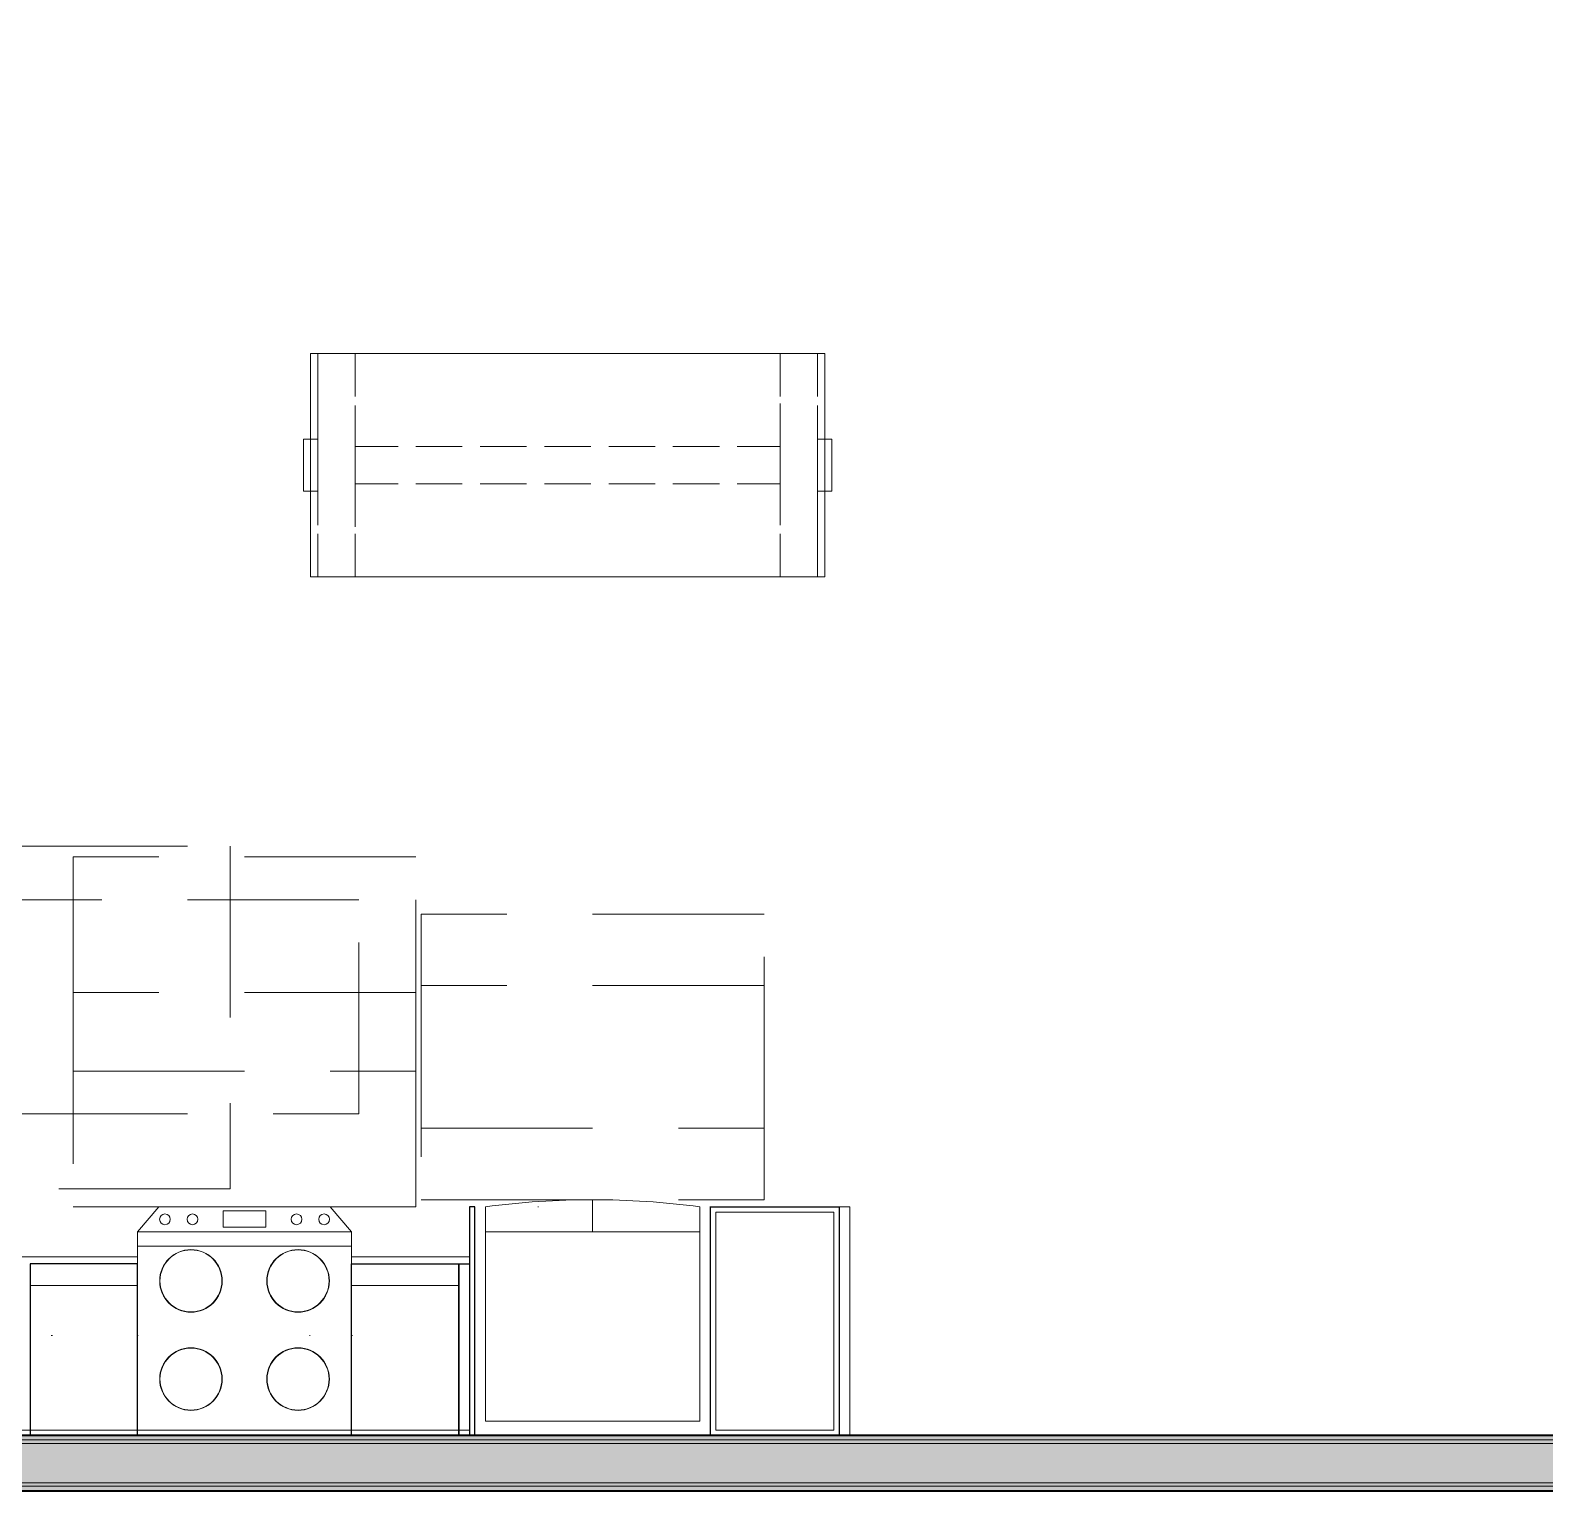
# Model space of a CAD drawing. Header units: inches. Extents: x 6 to 8416, y -388 to 6104.
# Drawn here: x 5643.7 to 5855.7, y 330.9 to 535.4 of the extents above; entities that cross this region are included whole.
import ezdxf

# ---------------------------------------------------------------- set-up
doc = ezdxf.new("R2010")
doc.units = ezdxf.units.IN
doc.header["$MEASUREMENT"] = 0
for name, pattern in [('Dash 1_16_', [48, 24, -24]), ('Dot 1_16_', [24, 0, -24]), ('Hidden 1_16_', [36, 24, -12]), ('Hidden 1_8_', [9, 6, -3])]:
    doc.linetypes.add(name, pattern=pattern)
for name, color, linetype, lineweight in [('A-GENM', 13, 'Continuous', 18), ('A-ROOM', 32, 'Continuous', 13), ('A-WALL', 113, 'Continuous', 25), ('A-WALL-PATT', 111, 'Continuous', 35), ('I-WALL', 2, 'Continuous', 25), ('Q-CASE', 31, 'Continuous', 18), ('Q-SPCQ', 91, 'Continuous', 18)]:
    doc.layers.add(name, color=color, linetype=linetype, lineweight=lineweight)

# ---------------------------------------------------------------- blocks, each defined once
blk = doc.blocks.new('GM KT - Type B_L4 option 2 - AM - Non-Recessed at Wall-3966926-LEVEL 3 - PLAN Copy 1 Copy 1')
at = {"layer": 'A-GENM', "lineweight": 9}
for p, q in [((-88.5, 0), (-88.5, -0.75)), ((-88.5, -0.75), (-88.5, 0)), ((-88.5, 0), (-72, 0)), ((-88.5, 0), (-88.5, -0.75)), ((-88.5, 0), (-88.5, -0.75)), ((-88.5, -0.75), (-88.5, -25)), ((-88.5, -25), (-88.5, -0.75)), ((0, -0.75), (-88.5, -0.75)), ((-88.5, -0.75), (-0.75, -0.75)), ((-72, -0.75), (-72, 0)), ((-72, 0), (-72, -0.75)), ((-72, -25), (-72, -0.75)), ((-72, -0.75), (-72, -25)), ((-42, 0), (-42, -0.75)), ((-42, -0.75), (-42, 0)), ((-42, 0), (-0.75, 0)), ((-42, -0.75), (-42, -25)), ((-42, -25), (-42, -0.75)), ((-0.75, 0), (0, 0)), ((-0.75, -40.5), (-0.75, 0)), ((-0.75, 0), (-0.75, -0.75)), ((-0.75, -0.75), (0, -0.75)), ((-0.75, -0.75), (-0.75, -40.5)), ((0, 0), (0, -0.75)), ((0, -0.75), (0, 0)), ((0, 0), (0, -0.75)), ((0, -0.75), (0, 0)), ((0, -40.5), (0, -0.75)), ((0, -0.75), (0, -40.5)), ((0, -40.5), (0, -0.75)), ((-88.5, -25), (-72, -25)), ((-72, -25), (-88.5, -25)), ((-42, -25), (-25, -25)), ((-25, -25), (-42, -25)), ((-25, -25), (-25, -115.47)), ((-25, -115.47), (-25, -25)), ((-0.75, -48), (-0.75, -40.5)), ((-0.75, -40.5), (-0.75, -48)), ((0, -48), (0, -40.5)), ((0, -40.5), (0, -48)), ((0, -48), (0, -40.5)), ((-21.62, -68.25), (-21.62, -48.75)), ((-21.62, -48.75), (-21.62, -68.25)), ((-20.87, -48), (-6.62, -48)), ((-6.62, -48), (-20.87, -48)), ((-5.87, -48.75), (-5.87, -58.12)), ((-5.87, -58.12), (-5.87, -48.75)), ((-0.75, -69), (-0.75, -48)), ((-0.75, -48), (-0.75, -69)), ((0, -59.75), (0, -48)), ((0, -48), (0, -59.75)), ((0, -59.75), (0, -48)), ((-5.87, -58.12), (-5.87, -58.81)), ((-5.87, -58.81), (-5.87, -58.12)), ((-5.87, -58.88), (-5.87, -68.25)), ((-5.87, -68.25), (-5.87, -58.88)), ((0, -69), (0, -59.75)), ((0, -59.75), (0, -69)), ((0, -69), (0, -59.75)), ((0, -59.75), (0, -69)), ((-6.62, -69), (-20.87, -69)), ((-20.87, -69), (-6.62, -69)), ((-0.75, -88.5), (-0.75, -69)), ((-0.75, -69), (-0.75, -88.5)), ((0, -88.5), (0, -69)), ((0, -69), (0, -88.5)), ((0, -88.5), (0, -69)), ((0, -69), (0, -88.5)), ((-0.75, -115.49), (-0.75, -88.5)), ((-0.75, -88.5), (-0.75, -115.49)), ((0, -115.47), (0, -88.5)), ((0, -88.5), (0, -115.47)), ((0, -115.47), (0, -88.5)), ((0, -88.5), (0, -115.47)), ((-24.97, -115.5), (-0.75, -115.5)), ((-0.75, -115.5), (-24.97, -115.5)), ((-0.75, -115.5), (0, -115.5)), ((0, -115.5), (-0.75, -115.5)), ((0, -115.5), (-0.75, -115.5)), ((-0.75, -115.5), (0, -115.5))]:
    blk.add_line(p, q, dxfattribs=at)
for centre, start, end in [((-20.87, -48.75), 90, 180), ((-20.87, -48.75), 90, 180), ((-6.62, -48.75), 360, 90), ((-6.62, -48.75), 360, 90), ((-20.87, -68.25), 180, 270), ((-20.87, -68.25), 180, 270), ((-6.62, -68.25), 270, 360), ((-6.62, -68.25), 270, 360)]:
    blk.add_arc(centre, 0.75, start, end, dxfattribs=at)
blk = doc.blocks.new('CW - LW - Filler - AM - 1 1_2_ W x 24_ D x H-2223673-LEVEL 3 - PLAN Copy 1 Copy 1')
at = {"layer": 'Q-CASE', "lineweight": 9}
for p, q in [((18.24, 0), (18.24, -0.75)), ((18.24, -0.75), (18.24, 0)), ((18.24, 0), (19.74, 0)), ((19.74, 0), (18.24, 0)), ((18.24, -0.75), (18.24, 0)), ((18.24, 0), (19.74, 0)), ((18.24, -0.75), (18.24, -24)), ((18.24, -24), (18.24, -0.75)), ((18.24, -24), (18.24, -0.75)), ((19.74, 0), (19.74, -0.75)), ((19.74, -0.75), (19.74, 0)), ((19.74, 0), (19.74, -0.75)), ((19.74, -0.75), (19.74, -24)), ((19.74, -21), (19.74, -0.75)), ((19.74, -0.75), (19.74, -21)), ((19.74, -24), (19.74, -21)), ((19.74, -21), (19.74, -24)), ((19.74, -24), (18.24, -24)), ((19.74, -24), (18.24, -24)), ((19.74, -24), (18.24, -24)), ((18.24, -24), (19.74, -24))]:
    blk.add_line(p, q, dxfattribs=at)
at = {"layer": 'Q-CASE', "lineweight": 25}
for p, q in [((18.24, -0.75), (18.24, 0)), ((18.24, 0), (19.74, 0)), ((18.24, -24), (18.24, -0.75)), ((19.74, 0), (19.74, -0.75)), ((19.74, -0.75), (19.74, -24)), ((19.74, -24), (18.24, -24))]:
    blk.add_line(p, q, dxfattribs=at)
blk = doc.blocks.new('CW - UP - Filler - AM - 1 1_2_ W x 14_ D x H-2223693-LEVEL 3 - PLAN Copy 1 Copy 1')
at = {"layer": 'Q-CASE', "linetype": 'Dot 1_16_', "lineweight": 9}
for p, q in [((17.49, 0), (18.99, 0)), ((18.99, -14), (17.49, -14))]:
    blk.add_line(p, q, dxfattribs=at)
blk = doc.blocks.new('CW - UP - Double Doors - AM - 30_ W x 14_ D x H-2223684-LEVEL 3 - PLAN Copy 1 Copy 1')
at = {"layer": 'Q-CASE', "linetype": 'Dot 1_16_', "lineweight": 9}
for p, q in [((-11.26, 0), (18.74, 0)), ((18.74, -14), (-11.26, -14))]:
    blk.add_line(p, q, dxfattribs=at)
blk = doc.blocks.new('z Nested-Clearance-Plumbing-AM - Clearance-2223332-LEVEL 3 - PLAN Copy 1 Copy 1')
at = {"layer": 'A-GENM', "linetype": 'Hidden 1_16_', "lineweight": 9}
for p, q in [((-15, -48), (-15, 0)), ((-15, 0), (15, 0)), ((15, 0), (15, -48)), ((15, -48), (-15, -48))]:
    blk.add_line(p, q, dxfattribs=at)
blk = doc.blocks.new('CW - LW - 4 Drawers - AM - 15_ W x 24_ D x H - 6_ Top Drawer-V789-LEVEL 3 - PLAN Copy 1 Copy 1')
at = {"layer": 'Q-CASE', "lineweight": 9}
for p, q in [((-21.76, 0.75), (-21.76, 24)), ((-21.76, 24), (-21.76, 0.75)), ((-21.76, 24), (-6.76, 24)), ((-21.76, 24), (-6.76, 24)), ((-21.76, 24), (-6.76, 24)), ((-6.76, 0.75), (-6.76, 24)), ((-6.76, 24), (-6.76, 0.75)), ((-21.76, 0.75), (-21.76, 21)), ((-21.76, 21), (-21.76, 0.75)), ((-21.76, 21), (-6.76, 21)), ((-21.76, 21), (-6.76, 21)), ((-6.76, 0.75), (-6.76, 21)), ((-6.76, 21), (-6.76, 0.75)), ((-21.76, 0), (-21.76, 0.75)), ((-21.76, 0.75), (-21.76, 0)), ((-21.76, 0), (-21.76, 0.75)), ((-21.76, 0.75), (-21.76, 0)), ((-6.76, 0), (-21.76, 0)), ((-21.76, 0), (-6.76, 0)), ((-6.76, 0), (-6.76, 0.75)), ((-6.76, 0.75), (-6.76, 0)), ((-6.76, 0), (-6.76, 0.75)), ((-6.76, 0.75), (-6.76, 0)), ((-6.76, 0), (-21.76, 0)), ((-21.76, 0), (-6.76, 0))]:
    blk.add_line(p, q, dxfattribs=at)
at = {"layer": 'Q-CASE', "lineweight": 25}
for p, q in [((-6.76, 24), (-21.76, 24)), ((-21.76, 24), (-21.76, 0.75)), ((-6.76, 0.75), (-6.76, 24)), ((-21.76, 0.75), (-21.76, 0)), ((-21.76, 0), (-6.76, 0)), ((-6.76, 0), (-6.76, 0.75))]:
    blk.add_line(p, q, dxfattribs=at)
blk = doc.blocks.new('CW - UP - Blind Single Door - AM - 12_ W x 14_ D x H - 4_ Gap-2223708-LEVEL 3 - PLAN Copy 1 Copy 1')
at = {"layer": 'Q-CASE', "linetype": 'Dot 1_16_', "lineweight": 9}
for p, q in [((10.74, 14), (-5.26, 14)), ((-19.26, 0), (10.74, 0))]:
    blk.add_line(p, q, dxfattribs=at)
blk = doc.blocks.new('CW - UP - Single Door - AM - 12_ W x 14_ D x H-5099631-LEVEL 3 - PLAN Copy 1 Copy 1')
at = {"layer": 'Q-CASE', "linetype": 'Dot 1_16_', "lineweight": 9}
for p, q in [((6.74, 0), (18.74, 0)), ((18.74, -14), (6.74, -14))]:
    blk.add_line(p, q, dxfattribs=at)
blk = doc.blocks.new('CW - UP - Single Door - AM - 15_ W x 14_ D x H-5099638-LEVEL 3 - PLAN Copy 1 Copy 1')
at = {"layer": 'Q-CASE', "linetype": 'Dot 1_16_', "lineweight": 9}
for p, q in [((3.74, 0), (18.74, 0)), ((18.74, -14), (3.74, -14))]:
    blk.add_line(p, q, dxfattribs=at)
blk = doc.blocks.new('CW - LW - Single Door _ Drawer - AM - 15_ W x 24_ D x H - 6_ Top Drawer-V791-LEVEL 3 - PLAN Copy 1 Copy 1')
at = {"layer": 'Q-CASE', "lineweight": 9}
for p, q in [((3.74, 0), (3.74, -0.75)), ((3.74, -0.75), (3.74, 0)), ((3.74, 0), (18.74, 0)), ((18.74, 0), (3.74, 0)), ((18.74, 0), (18.74, -0.75)), ((18.74, -0.75), (18.74, 0)), ((3.74, 0), (3.74, -0.75)), ((3.74, -0.75), (3.74, 0)), ((3.74, 0), (18.74, 0)), ((18.74, 0), (3.74, 0)), ((3.74, -0.75), (3.74, -21)), ((3.74, -21), (3.74, -0.75)), ((3.74, -0.75), (3.74, -24)), ((3.74, -24), (3.74, -0.75)), ((18.74, 0), (18.74, -0.75)), ((18.74, -0.75), (18.74, 0)), ((18.74, -0.75), (18.74, -21)), ((18.74, -21), (18.74, -0.75)), ((18.74, -0.75), (18.74, -24)), ((18.74, -24), (18.74, -0.75)), ((18.74, -21), (3.74, -21)), ((18.74, -21), (3.74, -21)), ((18.74, -24), (3.74, -24)), ((18.74, -24), (3.74, -24)), ((3.74, -24), (18.74, -24))]:
    blk.add_line(p, q, dxfattribs=at)
at = {"layer": 'Q-CASE', "lineweight": 25}
for p, q in [((3.74, -0.75), (3.74, 0)), ((3.74, 0), (18.74, 0)), ((3.74, -24), (3.74, -0.75)), ((18.74, 0), (18.74, -0.75)), ((18.74, -0.75), (18.74, -24)), ((18.74, -24), (3.74, -24))]:
    blk.add_line(p, q, dxfattribs=at)
blk = doc.blocks.new('CW - FL - Single UP _ LW Doors - AM - 18_ W x 32_ D x H-5581714-LEVEL 3 - PLAN Copy 1 Copy 1')
at = {"layer": 'Q-CASE', "lineweight": 9}
for p, q in [((0.74, 0), (0.74, 32)), ((18.74, 32), (0.74, 32)), ((0.74, 32), (18.74, 32)), ((0.74, 0), (0.74, 32)), ((0.74, 32), (18.74, 32)), ((18.74, 32), (18.74, 0)), ((18.74, 32), (18.74, 0)), ((18.74, 32), (18.74, 29)), ((18.74, 32), (18.74, 0)), ((1.49, 31.25), (17.99, 31.25)), ((1.49, 0.75), (1.49, 31.25)), ((1.49, 31.25), (1.49, 0.75)), ((17.99, 31.25), (1.49, 31.25)), ((17.99, 31.25), (17.99, 0.75)), ((17.99, 0.75), (17.99, 31.25)), ((18.74, 0), (0.74, 0)), ((17.99, 0.75), (1.49, 0.75)), ((1.49, 0.75), (17.99, 0.75))]:
    blk.add_line(p, q, dxfattribs=at)
at = {"layer": 'Q-CASE', "lineweight": 25}
for p, q in [((0.74, 0), (0.74, 32)), ((0.74, 32), (18.74, 32)), ((18.74, 32), (18.74, 0)), ((18.74, 0), (0.74, 0))]:
    blk.add_line(p, q, dxfattribs=at)
blk = doc.blocks.new('CW - LW - Filler - AM - 0 3_4_ W x 32_ D x H-V793-LEVEL 3 - PLAN Copy 1 Copy 1')
at = {"layer": 'Q-CASE', "lineweight": 9}
for p, q in [((18.61, 25), (18.61, 32)), ((19.36, 32), (18.61, 32)), ((18.61, 32), (19.36, 32)), ((18.61, 0), (18.61, 32)), ((19.36, 32), (18.61, 32)), ((18.61, 32), (18.61, 25)), ((18.61, 32), (19.36, 32)), ((19.36, 32), (19.36, 0)), ((19.36, 32), (19.36, 0)), ((19.36, 0), (19.36, 32)), ((18.61, 24), (18.61, 25)), ((18.61, 25), (18.61, 24)), ((18.61, 0.75), (18.61, 24)), ((18.61, 24), (18.61, 0.75)), ((18.61, 0), (18.61, 0.75)), ((18.61, 0.75), (18.61, 0)), ((19.36, 0), (18.61, 0)), ((19.36, 0), (18.61, 0)), ((18.61, 0), (19.36, 0))]:
    blk.add_line(p, q, dxfattribs=at)
at = {"layer": 'Q-CASE', "lineweight": 25}
for p, q in [((19.36, 32), (18.61, 32)), ((18.61, 32), (18.61, 0)), ((19.36, 0), (19.36, 32)), ((18.61, 0), (19.36, 0))]:
    blk.add_line(p, q, dxfattribs=at)
blk = doc.blocks.new('CW - LW - Filler - Toe Kick - AM - 1 1_2_ W x 32_ D x H-2984451-LEVEL 3 - PLAN Copy 1 Copy 1')
at = {"layer": 'Q-CASE', "lineweight": 9}
for p, q in [((18.24, 0), (18.24, 32)), ((18.24, 32), (19.74, 32)), ((18.24, 32), (19.74, 32)), ((18.24, 0), (18.24, 32)), ((18.24, 32), (18.24, 0)), ((18.24, 32), (19.74, 32)), ((18.24, 32), (19.74, 32)), ((19.74, 32), (19.74, 0)), ((19.74, 32), (19.74, 0)), ((19.74, 0), (19.74, 32)), ((19.74, 0), (18.24, 0))]:
    blk.add_line(p, q, dxfattribs=at)
blk = doc.blocks.new('CW - UP - Double Doors - AM - 33_ W x 32_ D x H-2223519-LEVEL 3 - PLAN Copy 1 Copy 1')
at = {"layer": 'Q-CASE', "linetype": 'Dot 1_16_', "lineweight": 9}
for p, q in [((18.74, 32), (-14.26, 32)), ((-14.26, 0), (18.74, 0))]:
    blk.add_line(p, q, dxfattribs=at)
blk = doc.blocks.new('z Nested-Range - z Nested-Range-17858699-LEVEL 3 - PLAN Copy 1 Copy 1')
at = {"layer": 'Q-SPCQ'}
for p, q in [((-12, 32), (-15, 28.5)), ((-15, 28.5), (-12, 32)), ((12, 32), (-12, 32)), ((15, 28.5), (12, 32)), ((12, 32), (15, 28.5)), ((-15, 28.5), (15, 28.5)), ((15, 28.5), (-15, 28.5)), ((-15, 28.5), (-15, 0.75)), ((15, 28.5), (-15, 28.5)), ((-15, 28.5), (15, 28.5)), ((-15, 25), (-15, 28.5)), ((15, 0.75), (15, 28.5)), ((15, 28.5), (15, 25)), ((-15, 26.5), (-15, 25)), ((15, 26.5), (-15, 26.5)), ((-15, 26.5), (15, 26.5)), ((-15, 25), (-15, 26.5)), ((15, 25), (15, 26.5)), ((15, 26.5), (15, 25)), ((-15, 24), (-15, 25)), ((-15, 25), (-15, 24)), ((-15, 24), (-15, 25)), ((-15, 0.75), (-15, 24)), ((-15, 24), (-15, 0.75)), ((-15, 21), (-15, 24)), ((15, 25), (15, 24)), ((15, 24), (15, 25)), ((15, 25), (15, 24)), ((15, 24), (15, 0.75)), ((15, 0.75), (15, 24)), ((15, 24), (15, 21)), ((-15, 0.75), (-15, 21)), ((15, 21), (15, 0.75)), ((-15, 0.75), (-15, 0)), ((-15, 0), (-15, 0.75)), ((-15, 0.75), (-15, 0)), ((-15, 0), (-15, 0.75)), ((15, 0), (-15, 0)), ((-15, 0), (15, 0)), ((15, 0), (-15, 0)), ((15, 0), (15, 0.75)), ((15, 0.75), (15, 0)), ((15, 0), (15, 0.75)), ((15, 0.75), (15, 0))]:
    blk.add_line(p, q, dxfattribs=at)
at = {"layer": 'Q-SPCQ', "lineweight": 9}
for p, q in [((-3, 29.14), (-3, 31.43)), ((-3, 31.43), (3, 31.43)), ((3, 31.43), (3, 29.14)), ((3, 29.14), (-3, 29.14))]:
    blk.add_line(p, q, dxfattribs=at)
for centre in [(-11.14, 30.25), (-7.29, 30.25), (7.29, 30.25), (11.14, 30.25)]:
    blk.add_circle(centre, 0.75, dxfattribs=at)
for centre, radius, start, end in [((-7.5, 21.63), 4.38, 0, 180), ((-7.5, 21.63), 4.37, 0, 180), ((-7.5, 21.63), 4.34, 0, 180), ((-7.5, 21.63), 4.34, 0, 180), ((7.5, 21.63), 4.38, 0, 180), ((7.5, 21.63), 4.37, 0, 180), ((7.5, 21.63), 4.34, 0, 180), ((7.5, 21.63), 4.34, 0, 180), ((-7.5, 21.63), 4.38, 180, 360), ((-7.5, 21.63), 4.37, 180, 0), ((-7.5, 21.63), 4.34, 180, 360), ((-7.5, 21.63), 4.34, 180, 360), ((7.5, 21.63), 4.38, 180, 360), ((7.5, 21.63), 4.37, 180, 0), ((7.5, 21.63), 4.34, 180, 360), ((7.5, 21.63), 4.34, 180, 360), ((-7.5, 7.88), 4.38, 0, 180), ((-7.5, 7.88), 4.37, 0, 180), ((-7.5, 7.88), 4.34, 0, 180), ((-7.5, 7.88), 4.34, 0, 180), ((7.5, 7.88), 4.38, 0, 180), ((7.5, 7.88), 4.37, 0, 180), ((7.5, 7.88), 4.34, 0, 180), ((7.5, 7.88), 4.34, 0, 180), ((-7.5, 7.88), 4.38, 180, 360), ((-7.5, 7.88), 4.37, 180, 0), ((-7.5, 7.88), 4.34, 180, 360), ((-7.5, 7.88), 4.34, 180, 360), ((7.5, 7.88), 4.38, 180, 360), ((7.5, 7.88), 4.37, 180, 0), ((7.5, 7.88), 4.34, 180, 360), ((7.5, 7.88), 4.34, 180, 360)]:
    blk.add_arc(centre, radius, start, end, dxfattribs=at)
blk = doc.blocks.new('z Nested-Clearance-Rectangle-AM - Clearance-2223516-LEVEL 3 - PLAN Copy 1 Copy 1')
at = {"layer": 'A-GENM', "linetype": 'Hidden 1_16_', "lineweight": 9}
for p, q in [((15, 48), (-15, 48)), ((-15, 48), (-15, 0)), ((15, 0), (15, 48)), ((-15, 0), (15, 0))]:
    blk.add_line(p, q, dxfattribs=at)
blk = doc.blocks.new('z Nested-Refrigerator-French Door-AM - z Nested-Refrigerator-French Door-AM-17862062-LEVEL 3 - PLAN Copy 1 Copy 1')
at = {"layer": 'Q-SPCQ'}
for p, q in [((-14.8125, 0), (-14.8125, 30)), ((0.1875, 26.5), (0.1875, 31)), ((15.1875, 30), (15.1875, 0)), ((-14.8125, 26.5), (15.1875, 26.5)), ((15.1875, 0), (-14.8125, 0))]:
    blk.add_line(p, q, dxfattribs=at)
for start, end in [(90, 97.62815), (82.37185, 90)]:
    blk.add_arc((0.1875, -82), 113, start, end, dxfattribs=at)
blk = doc.blocks.new('GM IS - Type B_5 - island small AM - Type B - Island 4 - 6_ WIDE-V1015-LEVEL 3 - PLAN Copy 1 Copy 1')
at = {"layer": 'A-GENM', "lineweight": 9}
for p, q in [((0, 31.25), (-72, 31.25)), ((-72, 31.25), (-72, 0)), ((-72, 0), (-72, 31.25)), ((-72, 31.25), (0, 31.25)), ((0, 0), (0, 31.25)), ((0, 31.25), (0, 0)), ((-72, 0), (0, 0)), ((0, 0), (-72, 0))]:
    blk.add_line(p, q, dxfattribs=at)
at = {"layer": 'A-GENM', "linetype": 'Hidden 1_8_', "lineweight": 9}
for p, q in [((-71, 31.25), (-71, 0)), ((-65.75, 31.25), (-71, 31.25)), ((-71, 31.25), (-65.75, 31.25)), ((-71, 19.25), (-71, 31.25)), ((-71, 31.25), (-71, 0)), ((-65.75, 31.25), (-71, 31.25)), ((-71, 31.25), (-65.75, 31.25)), ((-71, 19.25), (-71, 31.25)), ((-71, 0), (-71, 31.25)), ((-71, 31.25), (-71, 0)), ((-71, 31.25), (-65.75, 31.25)), ((-65.75, 0), (-65.75, 31.25)), ((-65.75, 31.25), (-65.75, 18.25)), ((-65.75, 0), (-65.75, 31.25)), ((-65.75, 31.25), (-65.75, 18.25)), ((-65.75, 31.25), (-65.75, 0)), ((-6.25, 31.25), (-6.25, 0)), ((-1, 31.25), (-6.25, 31.25)), ((-6.25, 31.25), (-1, 31.25)), ((-6.25, 18.25), (-6.25, 31.25)), ((-6.25, 31.25), (-6.25, 0)), ((-6.25, 31.25), (-1, 31.25)), ((-1, 0), (-1, 31.25)), ((-1, 31.25), (-1, 19.25)), ((-1, 31.25), (-1, 0)), ((-71, 12), (-71, 19.25)), ((-71, 12), (-71, 19.25)), ((-1, 19.25), (-1, 12)), ((-6.25, 18.25), (-65.75, 18.25)), ((-65.75, 18.25), (-65.75, 13)), ((-65.75, 13), (-65.75, 18.25)), ((-65.75, 18.25), (-6.25, 18.25)), ((-65.75, 18.25), (-65.75, 13)), ((-65.75, 18.25), (-65.75, 13)), ((-65.75, 18.25), (-6.25, 18.25)), ((-6.25, 13), (-6.25, 18.25)), ((-6.25, 18.25), (-6.25, 13)), ((-6.25, 13), (-6.25, 18.25)), ((-65.75, 13), (-6.25, 13)), ((-6.25, 13), (-65.75, 13)), ((-65.75, 13), (-65.75, 0)), ((-65.75, 13), (-65.75, 0)), ((-6.25, 13), (-65.75, 13)), ((-6.25, 0), (-6.25, 13)), ((-71, 0), (-71, 12)), ((-71, 0), (-71, 12)), ((-1, 12), (-1, 0)), ((-71, 0), (-65.75, 0)), ((-65.75, 0), (-71, 0)), ((-71, 0), (-65.75, 0)), ((-65.75, 0), (-71, 0)), ((-71, 0), (-65.75, 0)), ((-6.25, 0), (-1, 0)), ((-1, 0), (-6.25, 0)), ((-6.25, 0), (-1, 0))]:
    blk.add_line(p, q, dxfattribs=at)
blk = doc.blocks.new('GM Outlet Zone-AM - GM Outlet Zone-AM-V1018-LEVEL 3 - PLAN Copy 1 Copy 1')
at = {"layer": 'A-GENM', "linetype": 'Dash 1_16_', "lineweight": 9}
for p, q in [((-3.62, 0), (3.63, 0)), ((3.63, 0), (-3.62, 0)), ((-3.62, -1), (-3.62, 0)), ((-3.62, 0), (-3.62, -1)), ((-3.62, -2), (-3.62, -1)), ((-3.62, -1), (-3.62, -2)), ((-3.62, -2), (3.63, -2)), ((3.63, -2), (-3.62, -2)), ((3.63, 0), (3.63, -1)), ((3.63, 0), (3.63, -1)), ((3.63, -1), (3.63, -2)), ((3.63, -1), (3.63, -2))]:
    blk.add_line(p, q, dxfattribs=at)
blk = doc.blocks.new('GM Outlet Zone-AM - GM Outlet Zone-AM-V1019-LEVEL 3 - PLAN Copy 1 Copy 1')
at = {"layer": 'A-GENM', "lineweight": 9}
h = blk.add_hatch(dxfattribs=at)
h.set_pattern_fill('FP_68', color=256, style=0, pattern_type=2)
h.set_pattern_definition([(135, (474.53, -1628.625), (-33.9411, -33.9411), [])])
h.paths.add_polyline_path([(3.63, -1), (3.63, 0), (-3.63, 0), (-3.63, -2), (3.63, -2)])
at = {"layer": 'A-GENM', "linetype": 'Dash 1_16_', "lineweight": 9}
for p, q in [((-3.63, 0), (3.63, 0)), ((3.63, 0), (-3.63, 0)), ((-3.63, -1), (-3.63, 0)), ((-3.63, 0), (-3.63, -1)), ((-3.63, -2), (-3.63, -1)), ((-3.63, -1), (-3.63, -2)), ((-3.63, -2), (3.63, -2)), ((3.63, -2), (-3.63, -2)), ((3.63, 0), (3.63, -1)), ((3.63, 0), (3.63, -1)), ((3.63, -1), (3.63, -2)), ((3.63, -1), (3.63, -2))]:
    blk.add_line(p, q, dxfattribs=at)

msp = doc.modelspace()

# ---------------------------------------------------------------- hatches: boundary and pattern name
at = {"layer": 'A-WALL-PATT'}
for points in [[(5894.43053685, 337.56077679), (5922.16533733, 337.56077679), (5922.16533733, 338.06077679), (5616.04033733, 338.06077679), (5616.04033733, 337.56077679), (5759.46053685, 337.56077679)], [(5894.43053685, 330.93577679), (5922.16533733, 331.11156081), (5922.16533733, 331.56077679), (5616.04033733, 331.56077679), (5616.04033733, 330.93577679), (5826.94553685, 330.93577679)]]:
    msp.add_hatch(color=10, dxfattribs=at).paths.add_polyline_path(points)
at = {"layer": 'A-WALL-PATT', "lineweight": 25}
msp.add_hatch(color=10, dxfattribs=at).paths.add_polyline_path([(5922.16533733, 338.06077679), (5922.16533733, 338.68577679), (5616.66533733, 338.68577679), (5616.66533733, 338.06077679), (5894.43053685, 338.06077679)])
at = {"layer": 'I-WALL'}
for points in [[(5922.16533733, 332.06077679), (5922.16533733, 337.56077679), (5615.41533733, 337.56077679), (5615.41533733, 332.06077679), (5894.43053685, 332.06077679)], [(5894.43053685, 331.56077679), (5922.16533733, 331.56077679), (5922.16533733, 332.06077679), (5615.41533733, 332.06077679), (5615.41533733, 331.56077679), (5759.46053685, 331.56077679)]]:
    msp.add_hatch(color=10, dxfattribs=at).paths.add_polyline_path(points)

# ---------------------------------------------------------------- linework, layer by layer
at = {"layer": 'A-ROOM', "lineweight": 9, "flags": 128}
for points in [[(6383.85253134, 330.93577679), (6038.91533733, 330.93577679), (6004.06433733, 330.93577679), (5992.01633733, 330.93577679), (5922.16533733, 330.93577679), (5612.66533733, 330.93577679), (5517.16533733, 330.93577679), (5517.16533733, 394.43577679), (5517.16533733, 398.49858278), (5517.16533733, 485.68577679), (5517.16533733, 489.31077679), (5517.16533733, 489.37358278), (5517.16533733, 842.93577679), (5517.16533733, 915.49827679), (5517.16533733, 922.56077679), (5517.16533733, 950.68577679), (5517.16533733, 1329.68577679)], [(5524.91533733, 842.93577679), (5524.91533733, 489.31077679), (5557.66533733, 489.31077679), (5557.66533733, 495.27952679), (5562.41533733, 495.27952679), (5562.41533733, 491.70977679), (5562.41533733, 489.81077679), (5561.91533733, 485.68577679), (5561.91533733, 468.90452679), (5594.41533733, 468.90452679), (5594.41533733, 458.90452679), (5614.29033733, 458.90452679), (5638.29033733, 458.90452679), (5638.29033733, 454.15452679), (5616.66533733, 454.15452679), (5616.66533733, 398.49858278), (5616.66533733, 398.43577679), (5616.66533733, 394.43577679), (5616.66533733, 338.68577679), (5922.16533733, 338.68577679)]]:
    msp.add_lwpolyline(points, dxfattribs=at)
at = {"layer": 'A-WALL', "lineweight": 9}
for p, q in [((5615.41533733, 337.56077679), (6343.91533733, 337.56077679)), ((5616.04033733, 338.06077679), (5922.16533733, 338.06077679)), ((5517.79033733, 331.56077679), (6343.91533733, 331.56077679)), ((5615.41533733, 332.06077679), (6343.91533733, 332.06077679))]:
    msp.add_line(p, q, dxfattribs=at)
at = {"layer": 'I-WALL', "lineweight": 35}
for p, q in [((5926.91533733, 338.68577679), (5616.66533733, 338.68577679)), ((5517.16533733, 330.93577679), (6343.91533733, 330.93577679))]:
    msp.add_line(p, q, dxfattribs=at)

# ---------------------------------------------------------------- block references
at = {"layer": 'A-GENM', "linetype": 'Hidden 1_8_', "lineweight": 9}
msp.add_blockref('GM IS - Type B_5 - island small AM - Type B - Island 4 - 6_ WIDE-V1015-LEVEL 3 - PLAN Copy 1 Copy 1', (5754.91533733, 458.90452679), dxfattribs=at)
at = {"layer": 'A-GENM'}
for name, p, rotation in [('GM Outlet Zone-AM - GM Outlet Zone-AM-V1018-LEVEL 3 - PLAN Copy 1 Copy 1', (5681.91533733, 474.52952679), 89.99999999999982), ('GM Outlet Zone-AM - GM Outlet Zone-AM-V1019-LEVEL 3 - PLAN Copy 1 Copy 1', (5755.91533733, 474.52952679), 270.0000000000002)]:
    msp.add_blockref(name, p, dxfattribs=dict(at, rotation=rotation))
at = {"layer": 'A-GENM', "lineweight": 9, "rotation": 180}
msp.add_blockref('GM KT - Type B_L4 option 2 - AM - Non-Recessed at Wall-3966926-LEVEL 3 - PLAN Copy 1 Copy 1', (5616.66533733, 338.68577679), dxfattribs=at)
at = {"layer": 'A-GENM', "linetype": 'Hidden 1_16_', "lineweight": 9}
for name, p, rotation in [('z Nested-Clearance-Plumbing-AM - Clearance-2223332-LEVEL 3 - PLAN Copy 1 Copy 1', (5656.66533733, 373.18577679), 180), ('z Nested-Clearance-Rectangle-AM - Clearance-2223516-LEVEL 3 - PLAN Copy 1 Copy 1', (5649.66533733, 404.68577679), 269.9999999999988), ('z Nested-Clearance-Rectangle-AM - Clearance-2223516-LEVEL 3 - PLAN Copy 1 Copy 1', (5641.66533733, 398.68577679), 269.9999999999988), ('z Nested-Clearance-Rectangle-AM - Clearance-2223516-LEVEL 3 - PLAN Copy 1 Copy 1', (5698.41533733, 396.68577679), 269.9999999999987), ('z Nested-Clearance-Rectangle-AM - Clearance-2223516-LEVEL 3 - PLAN Copy 1 Copy 1', (5698.41533733, 386.68577679), 269.9999999999987), ('z Nested-Clearance-Rectangle-AM - Clearance-2223516-LEVEL 3 - PLAN Copy 1 Copy 1', (5649.66533733, 385.68577679), 269.9999999999988)]:
    msp.add_blockref(name, p, dxfattribs=dict(at, rotation=rotation))
at = {"layer": 'Q-CASE'}
for name, p in [('CW - LW - Filler - AM - 0 3_4_ W x 32_ D x H-V793-LEVEL 3 - PLAN Copy 1 Copy 1', (5686.55263241, 338.68577679)), ('CW - UP - Double Doors - AM - 33_ W x 32_ D x H-2223519-LEVEL 3 - PLAN Copy 1 Copy 1', (5720.17763241, 338.68577679)), ('CW - FL - Single UP _ LW Doors - AM - 18_ W x 32_ D x H-5581714-LEVEL 3 - PLAN Copy 1 Copy 1', (5738.17763241, 338.68577679)), ('CW - LW - Filler - Toe Kick - AM - 1 1_2_ W x 32_ D x H-2984451-LEVEL 3 - PLAN Copy 1 Copy 1', (5738.67763241, 338.68577679)), ('CW - LW - 4 Drawers - AM - 15_ W x 24_ D x H - 6_ Top Drawer-V789-LEVEL 3 - PLAN Copy 1 Copy 1', (5665.42763241, 338.68577679)), ('CW - UP - Blind Single Door - AM - 12_ W x 14_ D x H - 4_ Gap-2223708-LEVEL 3 - PLAN Copy 1 Copy 1', (5635.92763241, 338.68577679))]:
    msp.add_blockref(name, p, dxfattribs=at)
at = {"layer": 'Q-CASE', "rotation": 180}
for name, p in [('CW - LW - Single Door _ Drawer - AM - 15_ W x 24_ D x H - 6_ Top Drawer-V791-LEVEL 3 - PLAN Copy 1 Copy 1', (5707.40304225, 338.68577679)), ('CW - LW - Filler - AM - 1 1_2_ W x 24_ D x H-2223673-LEVEL 3 - PLAN Copy 1 Copy 1', (5723.40304225, 338.68577679)), ('CW - UP - Single Door - AM - 12_ W x 14_ D x H-5099631-LEVEL 3 - PLAN Copy 1 Copy 1', (5665.40304225, 338.68577679)), ('CW - UP - Double Doors - AM - 30_ W x 14_ D x H-2223684-LEVEL 3 - PLAN Copy 1 Copy 1', (5677.40304225, 338.68577679)), ('CW - UP - Single Door - AM - 15_ W x 14_ D x H-5099638-LEVEL 3 - PLAN Copy 1 Copy 1', (5707.40304225, 338.68577679)), ('CW - UP - Filler - AM - 1 1_2_ W x 14_ D x H-2223693-LEVEL 3 - PLAN Copy 1 Copy 1', (5722.65304225, 338.68577679))]:
    msp.add_blockref(name, p, dxfattribs=at)
at = {"layer": 'Q-SPCQ'}
for name, p in [('z Nested-Refrigerator-French Door-AM - z Nested-Refrigerator-French Door-AM-17862062-LEVEL 3 - PLAN Copy 1 Copy 1', (5722.22783733, 340.68577679)), ('z Nested-Range - z Nested-Range-17858699-LEVEL 3 - PLAN Copy 1 Copy 1', (5673.66533733, 338.68577679))]:
    msp.add_blockref(name, p, dxfattribs=at)

doc.saveas('drawing.dxf')
